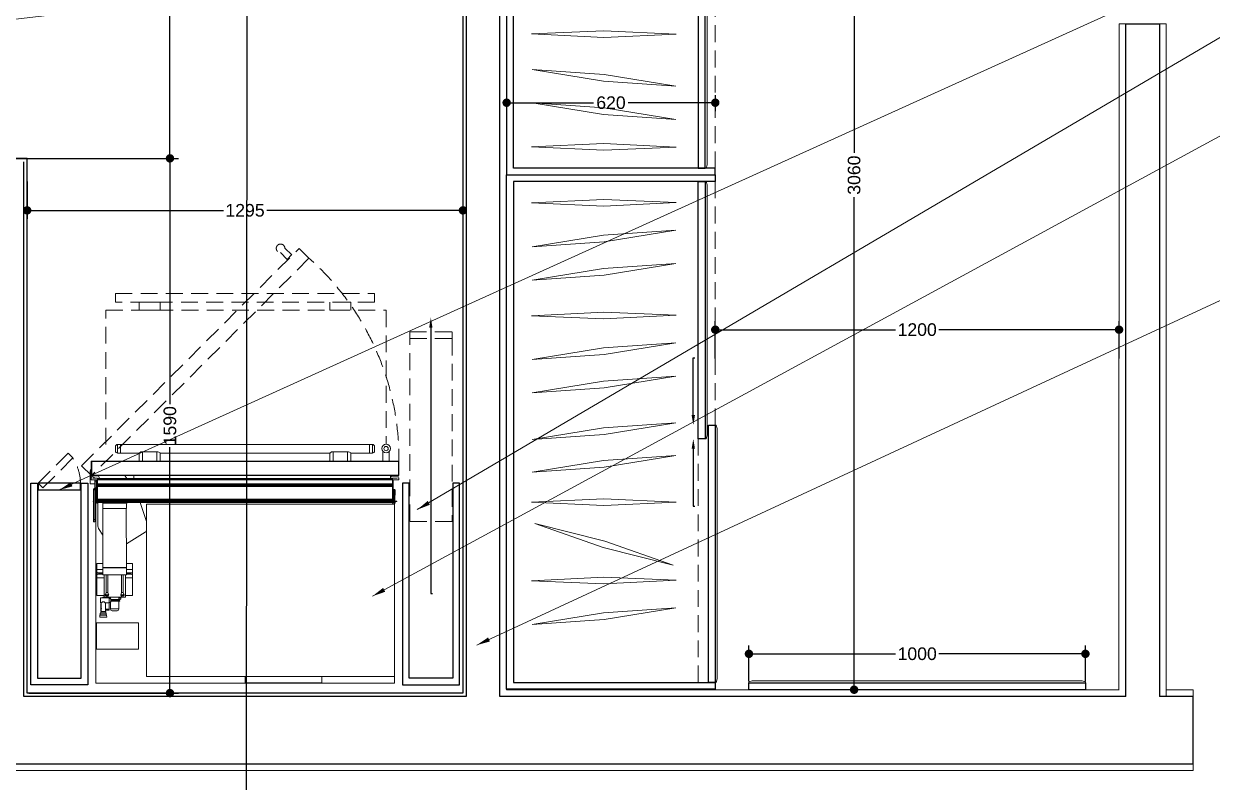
# Model space of a CAD drawing. Header units: inches. Extents: x -12478 to 399182, y -16583 to 525552.
# Drawn here: x 52217 to 55749, y -10120 to -7864 of the extents above; entities that cross this region are included whole.
import ezdxf
from ezdxf import colors
from ezdxf.entities.mleader import LeaderData, LeaderLine
from ezdxf.math import Vec2, Vec3

# ---------------------------------------------------------------- set-up
doc = ezdxf.new("R2010")
doc.units = ezdxf.units.IN
doc.header["$LTSCALE"] = 1000
doc.header["$MEASUREMENT"] = 0
for name, pattern in [('ACAD_ISO04W100', [30, 24, -3, 0, -3]), ('HIDDEN', [0.375, 0.25, -0.125]), ('HIDDEN2', [0.1875, 0.125, -0.0625])]:
    doc.linetypes.add(name, pattern=pattern)
for name, color, linetype in [('8', 8, 'Continuous'), ('A-WALL', 7, 'Continuous'), ('CQ Grg Gypsum', 41, 'Continuous'), ('Layer1', 1, 'Continuous'), ('WOOD 01', 34, 'Continuous')]:
    doc.layers.add(name, color=color, linetype=linetype)
for name, color, linetype, lineweight in [('A-WALL-TILE', 8, 'Continuous', 9), ('Built-in', 253, 'HIDDEN', 0), ('CQ Furniture', 190, 'Continuous', 0), ('Glass-Mirror', 4, 'Continuous', 0), ('ID-NOTES', 3, 'Continuous', 0), ('WOOD-HID', 8, 'HIDDEN', 18)]:
    doc.layers.add(name, color=color, linetype=linetype, lineweight=lineweight)
doc.styles.get("Standard").update_dxf_attribs({"font": 'arial.ttf'})
doc.styles.add('ZZ-Dim All', font='romans.shx', dxfattribs={"width": 0.8})
doc.dimstyles.new('chester 25', dxfattribs={"dimscale": 0.25, "dimtxt": 150, "dimasz": 100, "dimexe": 100, "dimexo": 20, "dimgap": 40, "dimtad": 0, "dimdec": 0, "dimzin": 0, "dimdsep": 46, "dimtxsty": 'Standard', "dimblk": 'DOT', "dimcen": 100, "dimclrd": 1, "dimclre": 1, "dimclrt": 3, "dimadec": 0, "dimazin": 0, "dimtfac": 1, "dimtdec": 0, "dimtofl": 0, "dimtmove": 0, "dimatfit": 3, "dimfxl": 1, "dimtolj": 1, "dimtzin": 0, "dimlwd": -1, "dimarcsym": 0})
doc.dimstyles.new('DIM 0200', dxfattribs={"dimscale": 200, "dimtxt": 1, "dimasz": 0.8, "dimexe": 0.5, "dimexo": 1, "dimgap": 0.4, "dimtad": 1, "dimdec": 0, "dimrnd": 10, "dimdsep": 46, "dimtxsty": 'ZZ-Dim All', "dimblk1": 'ARCHTICK', "dimblk2": 'ARCHTICK', "dimsah": 1, "dimcen": 1, "dimdle": 0.5, "dimclrd": 256, "dimclre": 256, "dimclrt": 256, "dimadec": 0, "dimazin": 2, "dimtfac": 1, "dimtdec": 0, "dimtix": 1, "dimtmove": 2, "dimatfit": 2, "dimfxl": 1, "dimfxlon": 1, "dimtolj": 1, "dimtzin": 0, "dimlwd": -1, "dimlwe": -1, "dimarcsym": 0})

# ---------------------------------------------------------------- blocks, each defined once
blk = doc.blocks.new('_Dot')
at = {"color": 0, "linetype": 'ByBlock', "lineweight": -2}
blk.add_line((-0.5, 0), (-1, 0), dxfattribs=at)
at = {"color": 0, "linetype": 'ByBlock', "const_width": 0.5}
blk.add_lwpolyline([(-0.25, 0, 1), (0.25, 0, 1)], format="xyb", close=True, dxfattribs=at)
blk = doc.blocks.new('*D580')
at = {"layer": '8', "color": 1, "lineweight": -2, "transparency": 16777216}
for p, q in [((52226.7, -8333.5), (52226.7, -8444)), ((53521.7, -8333.5), (53521.7, -8444))]:
    blk.add_line(p, q, dxfattribs=at)
at = {"layer": '8', "color": 1, "transparency": 16777216}
for p, q in [((52251.7, -8419), (52809.8, -8419)), ((53496.7, -8419), (52938.6, -8419))]:
    blk.add_line(p, q, dxfattribs=at)
at = {"layer": 'Defpoints', "color": 0, "transparency": 16777216}
for p in [(52226.7, -8328.5, 0), (53521.7, -8328.5, 0), (53521.7, -8419)]:
    blk.add_point(p, dxfattribs=at)
at = {"layer": '8', "color": 1, "transparency": 16777216, "xscale": 25, "yscale": 25, "zscale": 25, "rotation": 180}
blk.add_blockref('_Dot', (52226.7, -8419), dxfattribs=at)
at = {"layer": '8', "color": 1, "transparency": 16777216, "xscale": 25, "yscale": 25, "zscale": 25}
blk.add_blockref('_Dot', (53521.7, -8419), dxfattribs=at)
at = {"layer": '8', "color": 3, "transparency": 16777216, "insert": (52874.2, -8419), "char_height": 37.5, "attachment_point": 5}
blk.add_mtext('\\A1;1295', dxfattribs=at)
blk = doc.blocks.new('*D585')
at = {"layer": '8', "color": 1, "lineweight": -2, "transparency": 16777216}
for p, q in [((52084.6, -5374.5), (52676.1, -5374.5)), ((52069.6, -8264.4), (52676.1, -8264.4))]:
    blk.add_line(p, q, dxfattribs=at)
at = {"layer": '8', "color": 1, "transparency": 16777216}
for p, q in [((52651.1, -5399.5), (52651.1, -6753.2)), ((52651.1, -8239.4), (52651.1, -6885.7))]:
    blk.add_line(p, q, dxfattribs=at)
at = {"layer": 'Defpoints', "color": 0, "transparency": 16777216}
for p in [(52079.6, -5374.5, 0), (52651.1, -5374.5), (52064.6, -8264.4)]:
    blk.add_point(p, dxfattribs=at)
at = {"layer": '8', "color": 1, "transparency": 16777216, "xscale": 25, "yscale": 25, "zscale": 25}
for p, rotation in [((52651.1, -5374.5), 90), ((52651.1, -8264.4), 270)]:
    blk.add_blockref('_Dot', p, dxfattribs=dict(at, rotation=rotation))
at = {"layer": '8', "color": 3, "transparency": 16777216, "insert": (52651.1, -6819.4), "char_height": 37.5, "attachment_point": 5, "rotation": 90}
blk.add_mtext('\\A1;2890', dxfattribs=at)
blk = doc.blocks.new('subzero-BI-36UG-S - RH top')
at = {"color": 7, "linetype": 'Continuous', "lineweight": 0}
for p, q in [((32.37, 29.88), (-2.57, 29.88)), ((-2.57, 29.88), (-2.57, 29.12)), ((5.92, 29.84), (5.92, 29.12)), ((14.89, 29.84), (5.92, 29.84)), ((14.89, 29.84), (14.89, 29.12)), ((32.37, 29.88), (32.37, 8.84)), ((26.43, 29.12), (-2.57, 29.12)), ((-2.57, 29.12), (-2.57, 8.94)), ((26.43, 29.12), (26.43, 8.94)), ((27.35, 25.9), (27.35, 22.85)), ((27.35, 25.9), (32.27, 25.9)), ((32.27, 25.9), (32.27, 22.85)), ((27.35, 22.85), (32.27, 22.85)), ((29.65, 21.2), (29.65, 20.31)), ((30.65, 21.2), (29.65, 21.2)), ((29.86, 21.41), (30.44, 21.41)), ((30.65, 20.5), (30.65, 21.2)), ((31.22, 21.35), (30.78, 21.34)), ((30.78, 21.25), (30.78, 21.34)), ((30.78, 21.25), (30.78, 20.51)), ((31.07, 22.15), (31.09, 21.92)), ((31.9, 22.15), (31.07, 22.15)), ((31.87, 21.92), (31.09, 21.92)), ((31.09, 21.92), (31.13, 21.88)), ((31.13, 21.88), (31.13, 21.71)), ((31.84, 21.88), (31.13, 21.88)), ((31.84, 21.71), (31.13, 21.71)), ((31.15, 21.71), (31.15, 21.7)), ((31.2, 21.7), (31.15, 21.7)), ((31.2, 21.71), (31.2, 21.53)), ((31.2, 21.53), (31.77, 21.53)), ((31.75, 21.5), (31.22, 21.5)), ((31.22, 21.5), (31.22, 21.35)), ((31.22, 20.51), (31.22, 21.25)), ((31.69, 21.15), (31.7, 21.15)), ((31.7, 21.15), (31.74, 21.15)), ((31.73, 21.15), (31.73, 20.59)), ((31.74, 21.15), (31.74, 20.59)), ((31.75, 21.44), (31.75, 21.5)), ((31.75, 21.44), (31.76, 21.44)), ((31.75, 21.17), (31.75, 21.15)), ((31.75, 21.11), (31.75, 21.17)), ((31.75, 21.15), (31.75, 21.15)), ((31.75, 21.14), (31.75, 21.11)), ((31.75, 21.14), (31.75, 21.14)), ((31.75, 21.09), (31.75, 21.1)), ((31.75, 21.04), (31.76, 21.04)), ((31.75, 21.03), (31.75, 21.04)), ((31.75, 21.03), (31.75, 21.03)), ((31.75, 21), (31.76, 21)), ((31.75, 20.95), (31.75, 20.97)), ((31.75, 20.97), (31.75, 20.95)), ((31.75, 20.97), (31.75, 20.97)), ((31.75, 20.95), (31.75, 20.95)), ((31.75, 20.93), (31.75, 20.9)), ((31.75, 20.87), (31.75, 20.93)), ((31.75, 20.9), (31.75, 20.9)), ((31.75, 20.89), (31.75, 20.87)), ((31.75, 20.89), (31.75, 20.89)), ((31.76, 21.15), (31.76, 21.44)), ((31.76, 21.1), (31.76, 21.14)), ((31.76, 21.04), (31.76, 21.09)), ((31.76, 21), (31.76, 21.03)), ((31.76, 20.9), (31.76, 20.95)), ((31.76, 20.86), (31.76, 20.89)), ((31.77, 21.53), (31.77, 21.71)), ((31.82, 21.7), (31.77, 21.7)), ((31.82, 21.7), (31.82, 21.71)), ((31.84, 21.88), (31.87, 21.92)), ((31.84, 21.71), (31.84, 21.88)), ((31.87, 21.92), (31.9, 22.15)), ((28.06, 17.55), (28.06, 19.6)), ((28.9, 19.65), (28.11, 19.65)), ((28.9, 19.82), (28.9, 17.2)), ((29.14, 19.82), (28.9, 19.82)), ((29.03, 19.64), (29.03, 19.54)), ((29.45, 19.64), (29.03, 19.64)), ((29.03, 19.54), (29.45, 19.54)), ((29.14, 19.77), (29.14, 19.82)), ((29.32, 19.82), (29.14, 19.82)), ((29.14, 19.77), (29.14, 19.64)), ((29.36, 19.77), (29.14, 19.77)), ((29.14, 19.77), (29.14, 19.77)), ((29.32, 19.77), (29.32, 19.82)), ((29.32, 19.82), (29.42, 19.82)), ((29.36, 19.77), (29.36, 19.64)), ((29.36, 19.77), (29.43, 19.77)), ((29.42, 20.04), (29.42, 19.87)), ((29.65, 20.04), (29.42, 20.04)), ((29.42, 19.87), (29.65, 19.87)), ((29.42, 19.82), (29.42, 19.77)), ((29.43, 19.82), (29.42, 19.82)), ((29.43, 19.82), (29.43, 19.77)), ((30.88, 19.82), (29.43, 19.82)), ((29.45, 20.07), (29.65, 20.07)), ((29.45, 19.54), (29.45, 19.64)), ((29.55, 20.29), (29.55, 20.26)), ((30.56, 20.29), (29.55, 20.29)), ((29.55, 20.26), (30.56, 20.26)), ((29.55, 20.14), (29.55, 20.11)), ((30.56, 20.14), (29.55, 20.14)), ((29.55, 20.11), (30.56, 20.11)), ((29.56, 20.3), (30.55, 20.3)), ((29.56, 20.3), (29.84, 20.3)), ((30.55, 20.25), (29.56, 20.25)), ((29.84, 20.25), (29.56, 20.25)), ((29.56, 20.15), (30.55, 20.15)), ((30.55, 20.1), (29.56, 20.1)), ((29.65, 20.31), (30.5, 20.31)), ((29.65, 20.24), (29.65, 20.16)), ((30.5, 20.24), (29.65, 20.24)), ((29.65, 20.16), (30.5, 20.16)), ((29.65, 20.09), (29.65, 19.84)), ((30.5, 20.09), (29.65, 20.09)), ((29.65, 19.84), (30.65, 19.84)), ((30.55, 20.3), (30.56, 20.3)), ((30.56, 20.25), (30.55, 20.25)), ((30.55, 20.15), (30.56, 20.15)), ((30.56, 20.1), (30.55, 20.1)), ((30.56, 20.26), (30.56, 20.29)), ((30.57, 20.29), (30.56, 20.29)), ((30.56, 20.26), (30.57, 20.26)), ((30.56, 20.11), (30.56, 20.14)), ((30.57, 20.14), (30.56, 20.14)), ((30.56, 20.11), (30.57, 20.11)), ((30.57, 20.26), (30.57, 20.29)), ((30.57, 20.11), (30.57, 20.14)), ((30.65, 19.84), (30.65, 19.93)), ((30.78, 20.46), (30.69, 20.46)), ((30.69, 19.96), (30.78, 19.96)), ((30.78, 19.92), (30.78, 20.51)), ((30.78, 19.92), (30.78, 19.83)), ((31.53, 19.83), (30.78, 19.83)), ((30.86, 19.64), (30.86, 19.54)), ((31.27, 19.64), (30.86, 19.64)), ((30.86, 19.54), (31.27, 19.54)), ((30.88, 19.77), (30.88, 19.82)), ((30.89, 19.82), (30.88, 19.82)), ((30.88, 19.77), (30.94, 19.77)), ((30.89, 19.77), (30.89, 19.82)), ((30.89, 19.82), (30.98, 19.82)), ((30.94, 19.64), (30.94, 19.77)), ((31.16, 19.77), (30.94, 19.77)), ((30.98, 19.82), (30.98, 19.77)), ((31.17, 19.82), (30.98, 19.82)), ((31.16, 19.64), (31.16, 19.77)), ((31.16, 19.77), (31.17, 19.77)), ((31.17, 19.82), (31.17, 19.77)), ((31.4, 19.82), (31.17, 19.82)), ((31.27, 19.54), (31.27, 19.64)), ((31.4, 17.2), (31.4, 19.82)), ((32.19, 19.65), (31.4, 19.65)), ((31.53, 19.83), (31.53, 19.92)), ((31.53, 19.91), (31.83, 19.91)), ((31.73, 20.59), (31.74, 20.59)), ((31.74, 20.59), (31.76, 20.59)), ((31.83, 20.51), (31.74, 20.51)), ((31.75, 20.85), (31.75, 20.86)), ((31.75, 20.8), (31.76, 20.8)), ((31.75, 20.79), (31.75, 20.8)), ((31.75, 20.79), (31.75, 20.79)), ((31.75, 20.51), (31.75, 20.59)), ((31.76, 20.8), (31.76, 20.85)), ((31.76, 20.77), (31.76, 20.79)), ((31.76, 20.67), (31.76, 20.76)), ((31.76, 20.59), (31.76, 20.66)), ((31.83, 19.91), (31.83, 20.51)), ((32.24, 17.55), (32.24, 19.6)), ((29.14, 19.3), (29.14, 17.2)), ((29.36, 19.3), (29.14, 19.3)), ((29.36, 17.2), (29.36, 19.3)), ((30.94, 19.3), (30.94, 17.2)), ((31.16, 19.3), (30.94, 19.3)), ((31.16, 17.2), (31.16, 19.3)), ((28.06, 17.55), (28.06, 17.22)), ((28.06, 17.55), (28.9, 17.55)), ((28.06, 16.9), (28.06, 17.22)), ((28.06, 16.9), (28.06, 16.57)), ((28.15, 17.15), (28.76, 17.15)), ((28.76, 16.96), (28.15, 16.96)), ((28.29, 17.1), (28.29, 17.01)), ((28.76, 17.1), (28.29, 17.1)), ((28.29, 17.01), (28.76, 17.01)), ((28.76, 17.2), (28.76, 16.38)), ((31.55, 17.2), (28.76, 17.2)), ((31.4, 17.55), (32.24, 17.55)), ((31.55, 16.38), (31.55, 17.2)), ((31.55, 17.15), (32.15, 17.15)), ((32.02, 17.1), (31.55, 17.1)), ((31.55, 17.01), (32.02, 17.01)), ((32.15, 16.96), (31.55, 16.96)), ((32.02, 17.01), (32.02, 17.1)), ((32.24, 17.55), (32.24, 17.22)), ((32.24, 17.22), (32.24, 16.9)), ((32.24, 16.9), (32.24, 16.57)), ((28.06, 15.95), (28.06, 16.57)), ((28.76, 16.57), (28.06, 16.57)), ((28.76, 15.9), (28.11, 15.9)), ((31.55, 16.38), (28.76, 16.38)), ((28.76, 16.36), (28.79, 9.44)), ((28.76, 16.36), (30.15, 16.36)), ((28.83, 16.38), (28.83, 16.36)), ((30.15, 16.36), (31.55, 16.36)), ((31.48, 16.36), (31.48, 16.38)), ((31.52, 9.44), (31.55, 16.36)), ((32.24, 16.57), (31.55, 16.57)), ((31.55, 15.9), (32.19, 15.9)), ((32.24, 15.95), (32.24, 16.57)), ((28.77, 13.59), (26.58, 12.22)), ((32.04, 11.78), (31.54, 12.58)), ((32.11, 8.74), (32.11, 11.51)), ((26.43, 10.97), (27.13, 8.88)), ((32.47, 10.99), (32.63, 10.99)), ((32.47, 10.74), (32.47, 10.99)), ((32.63, 10.74), (32.47, 10.74)), ((32.47, 10.74), (32.47, 8.84)), ((32.63, 10.99), (32.63, 10.74)), ((32.63, 10.74), (32.63, 7.27)), ((-2.85, 8.63), (-2.85, 8.6)), ((-2.85, 8.63), (-2.66, 8.63)), ((-2.66, 8.6), (-2.85, 8.6)), ((-2.57, 8.84), (-2.66, 8.84)), ((-2.66, 8.84), (-2.66, 8.78)), ((-2.66, 8.56), (-2.66, 8.78)), ((-2.56, 8.78), (-2.66, 8.78)), ((-2.64, 8.55), (-2.65, 8.55)), ((-2.63, 7.88), (-2.63, 8.54)), ((26.43, 8.94), (-2.57, 8.94)), ((-2.57, 8.94), (-2.57, 8.84)), ((-2.56, 8.83), (-2.56, 8.78)), ((-2.56, 8.78), (-2.56, 7.34)), ((-2.45, 8.82), (-2.45, 6.09)), ((-2.35, 8.82), (-2.45, 8.82)), ((-2.35, 6.09), (-2.35, 8.82)), ((32.15, 8.74), (-2.35, 8.74)), ((32.15, 8.67), (-2.35, 8.67)), ((32.15, 8.65), (-2.35, 8.65)), ((-2.35, 8.62), (32.15, 8.62)), ((32.15, 8.62), (-2.35, 8.62)), ((32.15, 8.52), (-2.35, 8.52)), ((32.15, 8.52), (-2.35, 8.52)), ((32.15, 8.5), (-2.35, 8.5)), ((32.15, 8.47), (-2.35, 8.47)), ((-2.35, 8.4), (32.15, 8.4)), ((32.15, 8.34), (-2.35, 8.34)), ((28.75, 8.82), (29, 8.74)), ((28.75, 8.82), (30.15, 8.82)), ((31.52, 9.44), (28.79, 9.44)), ((30.15, 8.82), (31.55, 8.82)), ((31.31, 8.74), (31.55, 8.82)), ((32.15, 8.82), (32.25, 8.82)), ((32.15, 8.69), (32.15, 8.82)), ((32.15, 8.69), (32.25, 8.69)), ((32.15, 8.69), (32.15, 6.09)), ((32.25, 8.69), (32.25, 8.82)), ((32.25, 6.09), (32.25, 8.69)), ((32.37, 8.83), (32.37, 8.78)), ((32.47, 8.78), (32.37, 8.78)), ((32.37, 8.78), (32.37, 8.06)), ((32.47, 8.84), (32.38, 8.84)), ((32.44, 8.54), (32.44, 8.06)), ((32.46, 8.55), (32.45, 8.55)), ((32.47, 8.84), (32.47, 8.78)), ((32.47, 8.78), (32.47, 8.56)), ((32.47, 8.56), (32.47, 7.86)), ((32.63, 8.63), (32.65, 8.63)), ((32.65, 8.6), (32.63, 8.6)), ((32.65, 8.63), (32.65, 8.6)), ((-2.66, 7.3), (-2.66, 7.86)), ((-2.65, 7.87), (-2.64, 7.87)), ((-2.45, 7.24), (-2.6, 7.24)), ((-2.56, 7.34), (-2.45, 7.34)), ((32.25, 7.34), (32.37, 7.34)), ((32.41, 7.24), (32.25, 7.24)), ((32.32, 7.03), (32.48, 7.03)), ((32.32, 7.03), (32.32, 6.24)), ((32.44, 8.06), (32.37, 8.06)), ((32.37, 8.06), (32.37, 7.98)), ((32.44, 7.98), (32.37, 7.98)), ((32.37, 7.34), (32.37, 7.98)), ((32.46, 7.25), (32.37, 7.17)), ((32.37, 7.16), (32.37, 7.24)), ((32.37, 7.17), (32.49, 7.05)), ((32.44, 8.06), (32.44, 7.98)), ((32.44, 7.98), (32.44, 7.88)), ((32.45, 7.87), (32.46, 7.87)), ((32.46, 7.25), (32.57, 7.14)), ((32.47, 7.86), (32.47, 7.3)), ((32.47, 7.3), (32.47, 7.27)), ((32.47, 7.27), (32.63, 7.27)), ((32.48, 7.03), (32.48, 6.24)), ((32.57, 7.14), (32.49, 7.05)), ((-3.1, 5.92), (-3.1, 6.09)), ((-3.1, 6.09), (-2.35, 6.09)), ((-3.1, 5.58), (-3.1, 5.54)), ((-3.09, 5.58), (-3.1, 5.58)), ((-3.07, 5.59), (-3.07, 3.9)), ((-3.07, 3.9), (-3.07, 5.59)), ((32.84, 5.6), (-3.03, 5.6)), ((-3.01, 5.67), (-2.31, 5.67)), ((-3.01, 5.64), (-3.01, 5.67)), ((-3.01, 5.6), (-3.01, 5.64)), ((-3.01, 5.64), (-2.31, 5.64)), ((-3.01, 5.6), (-2.31, 5.6)), ((-2.38, 5.91), (-2.66, 5.91)), ((32.15, 6.87), (-2.35, 6.87)), ((32.15, 6.81), (-2.35, 6.81)), ((32.15, 6.74), (-2.35, 6.74)), ((32.15, 6.71), (-2.35, 6.71)), ((-2.35, 6.69), (32.15, 6.69)), ((32.15, 6.69), (-2.35, 6.69)), ((32.15, 6.57), (-2.35, 6.57)), ((32.15, 6.55), (-2.35, 6.55)), ((-2.35, 6.55), (-2.35, 6.09)), ((-2.35, 5.94), (-2.35, 6.09)), ((-2.35, 6.09), (-2.35, 5.96)), ((32.15, 6.09), (-2.35, 6.09)), ((32.15, 5.96), (-2.35, 5.96)), ((32.15, 5.94), (-2.35, 5.94)), ((-2.31, 5.67), (-2.31, 5.64)), ((-2.31, 5.64), (-2.31, 5.6)), ((-2.16, 5.94), (-2.16, 5.82)), ((-2.16, 5.94), (-2.16, 5.79)), ((-2.16, 5.79), (-2.12, 5.79)), ((-2.12, 5.94), (-2.12, 5.82)), ((-2.12, 5.94), (-2.12, 5.79)), ((-2.12, 5.94), (-2.12, 5.79)), ((27.9, 5.94), (27.9, 5.6)), ((31.95, 5.88), (31.95, 5.94)), ((31.97, 5.8), (31.97, 5.94)), ((32.15, 6.09), (32.15, 6.55)), ((32.15, 6.09), (32.15, 5.94)), ((32.15, 6.09), (32.9, 6.09)), ((32.15, 6.09), (32.15, 5.96)), ((32.15, 5.64), (32.81, 5.64)), ((32.47, 5.91), (32.18, 5.91)), ((32.6, 5.63), (32.2, 5.63)), ((32.32, 6.11), (32.25, 6.14)), ((32.27, 6.09), (32.25, 6.1)), ((32.32, 6.24), (32.48, 6.24)), ((32.32, 6.09), (32.32, 6.24)), ((32.4, 5.91), (32.97, 5.58)), ((33, 6.56), (32.48, 6.56)), ((32.48, 6.24), (32.48, 6.09)), ((32.73, 5.6), (32.81, 5.6)), ((32.81, 5.6), (32.81, 5.64)), ((32.87, 5.59), (32.87, 3.9)), ((32.87, 3.9), (32.87, 5.59)), ((32.9, 6.09), (32.9, 5.92)), ((32.9, 5.62), (32.9, 5.92)), ((32.97, 5.73), (32.9, 5.77)), ((32.96, 5.69), (32.9, 5.72)), ((33.02, 5.69), (32.96, 5.69)), ((33.02, 5.73), (32.97, 5.73)), ((33.02, 5.73), (33.02, 6.54)), ((33.02, 5.73), (33.02, 5.69)), ((33.02, 5.51), (33.02, 5.69)), ((-3.1, 5.55), (-3.1, 5.55)), ((-3.1, 3.95), (-3.1, 5.54)), ((-3.04, 5.54), (-3.04, 3.95)), ((32.84, 5.54), (-3.04, 5.54)), ((32.84, 3.95), (32.84, 5.54)), ((32.9, 5.33), (32.9, 5.55)), ((32.9, 5.55), (32.9, 5.55)), ((32.9, 5.54), (32.9, 3.95)), ((32.9, 4.59), (32.9, 5.33)), ((32.9, 4.05), (32.9, 4.59)), ((33.02, 5.07), (33.02, 5.5)), ((32.84, 3.95), (-3.04, 3.95)), ((32.84, 3.89), (-3.03, 3.89)), ((-1.97, 2.77), (-1.97, 3.89)), ((-1.22, 2.77), (-1.22, 3.89)), ((0, 2.45), (0, 2.95)), ((0.32, 2.95), (0, 2.95)), ((0.32, 1.95), (0.32, 2.95)), ((0.32, 2.45), (0.32, 2.95)), ((2.53, 2.95), (0.32, 2.95)), ((0.32, 2.89), (0.32, 2.89)), ((2.53, 3.89), (2.53, 2.95)), ((2.9, 2.8), (2.8, 2.8)), ((2.9, 2.8), (2.9, 3.89)), ((2.9, 2.8), (4.59, 2.8)), ((4.59, 2.8), (4.59, 3.89)), ((4.7, 2.8), (4.59, 2.8)), ((24.84, 2.95), (4.96, 2.95)), ((4.97, 2.95), (4.97, 3.89)), ((24.84, 3.89), (24.84, 2.95)), ((25.21, 2.8), (25.11, 2.8)), ((25.21, 2.8), (25.21, 3.89)), ((25.21, 2.8), (26.9, 2.8)), ((26.9, 2.8), (26.9, 3.89)), ((27.01, 2.8), (26.9, 2.8)), ((27.28, 2.95), (27.28, 3.89)), ((29.48, 2.95), (27.28, 2.95)), ((29.48, 1.95), (29.48, 2.95)), ((29.49, 2.89), (29.48, 2.89)), ((29.81, 2.95), (29.49, 2.95)), ((29.49, 2.95), (29.49, 2.45)), ((29.81, 2.95), (29.81, 2.45)), ((32.9, 4.05), (32.9, 4.05)), ((32.9, 4.05), (32.9, 4.02)), ((32.9, 4.02), (32.9, 4.02)), ((-1.96, 2.77), (-1.97, 2.77)), ((-1.22, 2.77), (-1.24, 2.77)), ((-0.25, 2.45), (-0.25, 2.7)), ((-0.25, 2.2), (-0.25, 2.45)), ((0, 1.95), (0, 2.45)), ((0, 1.95), (0.32, 1.95)), ((0.32, 1.95), (0.32, 2.45)), ((0.32, 2.02), (0.32, 2.02)), ((0.32, 1.95), (29.48, 1.95)), ((29.48, 2.02), (29.49, 2.02)), ((29.49, 2.45), (29.49, 1.95)), ((29.49, 1.95), (29.81, 1.95)), ((29.81, 2.45), (29.81, 1.95)), ((30.06, 2.7), (30.06, 2.45)), ((30.06, 2.45), (30.06, 2.2))]:
    blk.add_line(p, q, dxfattribs=at)
for points in [[(30.78, 21.25), (30.88, 21.25), (31.22, 21.25)], [(31.22, 21.25), (31.23, 21.26), (31.23, 21.28), (31.23, 21.3), (31.23, 21.32), (31.22, 21.33), (31.22, 21.34), (31.22, 21.35), (31.22, 21.35)], [(31.75, 21.17), (31.75, 21.17), (31.75, 21.17)], [(31.75, 21.15), (31.76, 21.15), (31.76, 21.15)], [(31.76, 21.14), (31.76, 21.14), (31.75, 21.14)], [(31.75, 21.11), (31.75, 21.11), (31.75, 21.11)], [(31.75, 21.04), (31.75, 21.03), (31.75, 21.03)], [(31.75, 21.04), (31.75, 21.04), (31.76, 21.04), (31.76, 21.04)], [(31.76, 20.95), (31.76, 20.95), (31.75, 20.95)], [(31.75, 20.93), (31.75, 20.93), (31.75, 20.93)], [(31.75, 20.9), (31.76, 20.9), (31.76, 20.9)], [(31.76, 20.89), (31.76, 20.89), (31.75, 20.89)], [(31.75, 20.87), (31.75, 20.87), (31.75, 20.87)], [(30.65, 19.93), (30.65, 19.93), (30.64, 19.96), (30.62, 20.02), (30.59, 20.1), (30.58, 20.2), (30.58, 20.28), (30.6, 20.36), (30.62, 20.43), (30.64, 20.48), (30.65, 20.5), (30.65, 20.5), (30.65, 20.5), (30.65, 20.5)], [(30.69, 20.46), (30.69, 20.46), (30.68, 20.45), (30.65, 20.4), (30.65, 20.4), (30.63, 20.34), (30.61, 20.27), (30.61, 20.2), (30.62, 20.12), (30.62, 20.11), (30.65, 20.04), (30.67, 19.99), (30.69, 19.97), (30.69, 19.97)], [(30.69, 20.46), (30.69, 20.46), (30.68, 20.47), (30.68, 20.47)], [(31.22, 20.51), (31.23, 20.51), (31.26, 20.48), (31.31, 20.44), (31.38, 20.39), (31.43, 20.37), (31.48, 20.36), (31.52, 20.37), (31.58, 20.39), (31.66, 20.45), (31.72, 20.49), (31.74, 20.51), (31.74, 20.51)], [(31.75, 20.8), (31.75, 20.79), (31.75, 20.79)], [(31.75, 20.8), (31.75, 20.8), (31.76, 20.8), (31.76, 20.8)], [(31.75, 20.71), (31.75, 20.7), (31.75, 20.68), (31.76, 20.67), (31.76, 20.67), (31.76, 20.67)], [(28.06, 17.22), (28.07, 17.18), (28.1, 17.16), (28.11, 17.16), (28.15, 17.15)], [(28.15, 16.96), (28.11, 16.96), (28.08, 16.94), (28.06, 16.91), (28.06, 16.9)], [(32.15, 17.15), (32.19, 17.16), (32.23, 17.18), (32.24, 17.21), (32.24, 17.22)], [(32.24, 16.9), (32.24, 16.91), (32.22, 16.94), (32.19, 16.96), (32.15, 16.96)], [(32.97, 5.73), (32.97, 5.73), (32.97, 5.73), (32.97, 5.72), (32.97, 5.72), (32.97, 5.71), (32.96, 5.7), (32.96, 5.7), (32.96, 5.69)], [(4.7, 2.8), (4.78, 2.83), (4.87, 2.88), (4.91, 2.91), (4.95, 2.93), (4.97, 2.95), (4.96, 2.95)], [(27.01, 2.8), (27.1, 2.83), (27.18, 2.88), (27.23, 2.91), (27.26, 2.93), (27.28, 2.95), (27.28, 2.95)]]:
    blk.add_lwpolyline(points, dxfattribs=at)
for radius in [0.5, 0.25]:
    blk.add_circle((-1.6, 2.43), radius, dxfattribs=at)
for centre, radius, start, end in [((29.86, 21.2), 0.21, 90, 180), ((30.44, 21.2), 0.21, 0, 90), ((31.2, 21.5), 0.025, 0, 87.7076), ((31.77, 21.5), 0.025, 92.2924, 180), ((31.77, 21.09), 0.0133, 136.5566, 178.0041), ((31.74, 23.48), 2.39, 270.2064, 270.3122), ((31.77, 24.17), 3.08, 269.715, 269.7969), ((31.77, 24.73), 3.7, 269.7218, 269.7901), ((31.76, 21.03), 0.00279, 197.8641, 256.1967), ((31.79, 20.99), 0.0416, 156.6111, 184.368), ((31.84, 20.98), 0.0874, 166.9946, 184.6198), ((32.55, 20.97), 0.801, 178.4772, 180.1691), ((31.75, 22.59), 1.64, 270.1954, 270.2918), ((31.64, 20.99), 0.119, 357.2365, 7.1513), ((31.62, 20.98), 0.139, 355.974, 7.3774), ((28.11, 19.6), 0.05, 90, 180), ((28.84, 19.3), 0.3, 0, 50.7882), ((29.69, 19.31), 0.329, 136.9139, 181.3376), ((29.37, 19.87), 0.05, 270, 0), ((29.45, 20.04), 0.03, 90, 180), ((29.56, 20.29), 0.01, 90, 180), ((29.56, 20.26), 0.01, 180, 270), ((29.56, 20.14), 0.01, 90, 180), ((29.56, 20.11), 0.01, 180, 270), ((29.64, 20.31), 0.01, 270, 0), ((29.64, 20.24), 0.01, 0, 90), ((29.64, 20.16), 0.01, 270, 0), ((29.64, 20.09), 0.01, 0, 90), ((29.64, 19.84), 0.015, 270, 0), ((30.51, 20.3), 0.00891, 171.7146, 258.0697), ((30.5, 20.29), 0.0194, 28.5066, 83.5948), ((30.51, 20.24), 0.00891, 101.9226, 188.2868), ((30.5, 20.26), 0.0194, 276.4101, 331.4824), ((30.51, 20.15), 0.00891, 171.7146, 258.0697), ((30.5, 20.14), 0.0194, 28.5213, 83.58), ((30.51, 20.09), 0.00891, 101.9303, 188.2854), ((30.5, 20.11), 0.0194, 276.4115, 331.4871), ((30.55, 20.29), 0.00888, 351.2137, 76.8894), ((30.55, 20.26), 0.00888, 283.118, 8.7789), ((30.55, 20.14), 0.00888, 351.2211, 76.882), ((30.55, 20.11), 0.00888, 283.1106, 8.7863), ((30.56, 20.29), 0.01, 0, 90), ((30.56, 20.26), 0.01, 270, 0), ((30.56, 20.14), 0.01, 0, 90), ((30.56, 20.11), 0.01, 270, 0), ((30.68, 20.5), 0.0265, 170.0223, 203.0386), ((30.69, 19.93), 0.0331, 89.3989, 177.8109), ((30.67, 19.84), 0.015, 180, 270), ((30.69, 20.5), 0.0328, 196.5231, 249.003), ((30.62, 19.31), 0.322, 358.1397, 43.6088), ((31.46, 19.3), 0.3, 129.2118, 180), ((31.77, 20.85), 0.0133, 136.5512, 178.004), ((31.74, 23.24), 2.39, 270.2064, 270.3122), ((31.77, 23.93), 3.08, 269.715, 269.7969), ((31.74, 18.4), 2.39, 89.6878, 89.7936), ((31.76, 20.79), 0.00278, 197.8612, 256.2358), ((31.87, 20.73), 0.123, 161.9453, 187.9033), ((32.22, 20.7), 0.464, 173.2115, 178.907), ((32.17, 20.72), 0.415, 181.4685, 188.9197), ((32.19, 19.6), 0.05, 0, 90), ((28, 16.53), 0.637, 63.2361, 76.1429), ((28, 17.58), 0.637, 283.8571, 296.7639), ((32.3, 16.54), 0.631, 103.802, 116.8189), ((32.3, 17.58), 0.631, 243.1811, 256.198), ((28.11, 15.95), 0.05, 180, 270), ((32.19, 15.95), 0.05, 270, 0), ((26.84, 11.8), 0.5, 122.0184, 145.8938), ((31.61, 11.51), 0.5, 0, 32.1309), ((-2.65, 8.56), 0.01, 180, 270), ((-2.64, 8.54), 0.01, 0, 90), ((-2.57, 8.83), 0.005, 0, 89.9973), ((26.65, 8.72), 0.5, 2.5388, 18.452), ((23.17, 9.42), 5.61, 353.8581, 0.25), ((37.13, 9.42), 5.61, 179.75, 186.1419), ((32.38, 8.83), 0.005, 89.9922, 180), ((32.45, 8.54), 0.01, 90, 180), ((32.46, 8.56), 0.01, 270, 0), ((-2.65, 7.86), 0.01, 90, 180), ((-2.6, 7.3), 0.06, 180, 270), ((-2.64, 7.88), 0.01, 270, 0), ((32.51, 7.03), 0.192, 135, 180), ((32.41, 7.3), 0.06, 270, 0), ((32.45, 7.88), 0.01, 180, 270), ((32.46, 7.86), 0.01, 0, 90), ((32.44, 7.27), 0.028, 315, 0), ((32.51, 7.03), 0.028, 135, 179.9854), ((32.44, 7.27), 0.192, 315, 0), ((-3.04, 5.92), 0.06, 180, 285.8639), ((-3.01, 5.58), 0.09, 90, 180), ((-3.01, 5.55), 0.09, 90, 180), ((-3.03, 5.54), 0.062, 121.073, 180), ((-3.03, 5.54), 0.062, 90, 121.073), ((-3.03, 5.54), 0.062, 90, 121.073), ((-3.1, 5.54), 0.062, 0, 58.927), ((-2.66, 4.59), 1.32, 90, 105.8639), ((-3.01, 5.55), 0.054, 90, 101.6941), ((-2.38, 5.94), 0.03, 270, 0), ((-2.31, 5.82), 0.152, 270, 0), ((-2.31, 5.79), 0.188, 270, 0), ((-2.31, 5.79), 0.152, 270, 0), ((-2.31, 5.79), 0.19, 275.5139, 0), ((-2.31, 5.82), 0.19, 352.7957, 0), ((32.2, 7.93), 4, 209.8973, 215.6512), ((32.2, 5.88), 0.25, 180, 270), ((32.18, 5.94), 0.03, 180, 270), ((32.47, 4.59), 1.32, 74.1361, 90), ((32.6, 5.33), 0.3, 63.6712, 90), ((32.81, 5.55), 0.09, 0, 90), ((32.81, 5.55), 0.054, 78.3059, 90), ((32.84, 5.92), 0.06, 254.1361, 0), ((32.84, 5.54), 0.062, 58.927, 90), ((32.84, 5.54), 0.062, 58.927, 90), ((32.91, 5.54), 0.062, 121.073, 180), ((32.84, 5.54), 0.062, 0, 58.927), ((32.92, 5.5), 0.1, 0, 60), ((33, 6.54), 0.02, 0, 90), ((32.6, 5.33), 0.3, 0, 3.3084), ((32.58, 5.07), 0.438, 317.0763, 0), ((32.47, 4.59), 0.438, 357.262, 0), ((-3.03, 3.95), 0.062, 180, 238.927), ((-3.1, 3.95), 0.062, 301.073, 0), ((-3.03, 3.95), 0.062, 238.927, 270), ((-3.03, 3.95), 0.062, 238.927, 270), ((0, 2.7), 0.25, 90, 180), ((3.15, 3.73), 0.996, 231.6864, 249.471), ((25.46, 3.73), 0.996, 231.6865, 249.4709), ((29.81, 2.7), 0.25, 0, 90), ((32.91, 3.95), 0.062, 180, 238.927), ((32.84, 3.95), 0.062, 270, 301.073), ((32.84, 3.95), 0.062, 270, 301.073), ((32.84, 3.95), 0.062, 301.073, 0), ((0, 2.2), 0.25, 180, 270), ((29.81, 2.2), 0.25, 270, 0)]:
    blk.add_arc(centre, radius, start, end, dxfattribs=at)
for centre, major_axis, ratio, start_param, end_param in [((31.48, 21.44), (0, 0.455), 0.57735, 4.032674, 4.712389), ((31.48, 21.44), (0, 0.472), 0.57735, 4.061989, 4.712389), ((31.48, 21.13), (0, 21.65), 0.012586, 4.704178, 4.705036), ((28.92, 20.21), (17.19, 0), 0.017455, 1.436424, 1.46225), ((23.34, 20.21), (68.75, 0), 0.004363, 4.820935, 4.831805)]:
    blk.add_ellipse(centre, major_axis=major_axis, ratio=ratio, start_param=start_param, end_param=end_param, dxfattribs=at)
blk = doc.blocks.new('fridge+freezer drawer')
at = {"layer": 'Built-in', "linetype": 'HIDDEN2', "lineweight": 0, "ltscale": 0.4}
blk.add_lwpolyline([(5043.7, 2972.4), (5030.5, 2959.2), (5010.4, 2979.3, -2.303389), (5023.6, 2992.5, -0.661259), (5023.9, 2992.8), (5043.9, 2972.7)], format="xyb", dxfattribs=at)
for points in [[(4419.6, 2345.4), (5066.2, 2992), (5095.3, 2962.8), (4448.7, 2316.3)], [(4520.2, 2857.4), (5290.1, 2857.4), (5290.1, 2832), (4520.2, 2832)], [(4652.8, 2832), (4590.8, 2832), (4590.8, 2808.1), (4652.8, 2808.1)], [(5219.5, 2832), (5157.6, 2832), (5157.6, 2808.1), (5219.5, 2808.1)]]:
    blk.add_lwpolyline(points, close=True, dxfattribs=at)
blk.add_lwpolyline([(4491.6, 2408.8), (4491.6, 2808.1), (5324.3, 2808.1), (5324.3, 2408.8)], dxfattribs=at)
blk.add_arc((4565.7, 2367.3), 796.9, 358.4269, 48.3546, dxfattribs=at)
at = {"lineweight": 0, "xscale": 25.4, "yscale": 25.4, "zscale": 25.4, "rotation": 180}
blk.add_blockref('subzero-BI-36UG-S - RH top', (5283.7, 2458.4), dxfattribs=at)
blk = doc.blocks.new('*D659')
at = {"layer": '8', "color": 1, "lineweight": -2, "transparency": 16777216}
for p, q in [((52231.7, -8264.4), (52676.1, -8264.4)), ((52231.7, -9854.5), (52676.1, -9854.5))]:
    blk.add_line(p, q, dxfattribs=at)
at = {"layer": '8', "color": 1, "transparency": 16777216}
for p, q in [((52651.1, -8289.4), (52651.1, -8995.3)), ((52651.1, -9829.5), (52651.1, -9123.6))]:
    blk.add_line(p, q, dxfattribs=at)
at = {"layer": 'Defpoints', "color": 0, "transparency": 16777216}
for p in [(52226.7, -8264.4, 0), (52226.7, -9854.5, 0), (52651.1, -9854.5)]:
    blk.add_point(p, dxfattribs=at)
at = {"layer": '8', "color": 1, "transparency": 16777216, "xscale": 25, "yscale": 25, "zscale": 25}
for p, rotation in [((52651.1, -8264.4), 90), ((52651.1, -9854.5), 270)]:
    blk.add_blockref('_Dot', p, dxfattribs=dict(at, rotation=rotation))
at = {"layer": '8', "color": 3, "transparency": 16777216, "insert": (52651.1, -9059.4), "char_height": 37.5, "attachment_point": 5, "rotation": 90}
blk.add_mtext('\\A1;1590', dxfattribs=at)
blk = doc.blocks.new('_ARCHTICK')
at = {"color": 0, "linetype": 'ByBlock', "const_width": 0.15}
blk.add_lwpolyline([(-0.5, -0.5), (0.5, 0.5)], dxfattribs=at)
blk = doc.blocks.new('*D709')
at = {"layer": '8', "color": 1, "lineweight": -2, "transparency": 16777216}
for p, q in [((54271.7, -8859.2), (54271.7, -8748.8)), ((55471.7, -8859.2), (55471.7, -8748.8))]:
    blk.add_line(p, q, dxfattribs=at)
at = {"layer": '8', "color": 1, "transparency": 16777216}
for p, q in [((54296.7, -8773.8), (54807.5, -8773.8)), ((55446.7, -8773.8), (54935.8, -8773.8))]:
    blk.add_line(p, q, dxfattribs=at)
at = {"layer": 'Defpoints', "color": 0, "transparency": 16777216}
for p in [(54271.7, -8773.8), (54271.7, -8864.2, 0), (55471.7, -8864.2, 0)]:
    blk.add_point(p, dxfattribs=at)
at = {"layer": '8', "color": 1, "transparency": 16777216, "xscale": 25, "yscale": 25, "zscale": 25, "rotation": 180}
blk.add_blockref('_Dot', (54271.7, -8773.8), dxfattribs=at)
at = {"layer": '8', "color": 1, "transparency": 16777216, "xscale": 25, "yscale": 25, "zscale": 25}
blk.add_blockref('_Dot', (55471.7, -8773.8), dxfattribs=at)
at = {"layer": '8', "color": 3, "transparency": 16777216, "insert": (54871.7, -8773.8), "char_height": 37.5, "attachment_point": 5}
blk.add_mtext('\\A1;1200', dxfattribs=at)
blk = doc.blocks.new('*D710')
at = {"layer": '8', "color": 1, "lineweight": -2, "transparency": 16777216}
for p, q in [((54849.8, -6784), (54659.3, -6784)), ((54849.8, -9844.4), (54659.3, -9844.4))]:
    blk.add_line(p, q, dxfattribs=at)
at = {"layer": '8', "color": 1, "transparency": 16777216}
for p, q in [((54684.3, -6809), (54684.3, -8248.3)), ((54684.3, -9819.4), (54684.3, -8380.2))]:
    blk.add_line(p, q, dxfattribs=at)
at = {"layer": 'Defpoints', "color": 0, "transparency": 16777216}
for p in [(54684.3, -6784), (54854.8, -6784, 0), (54854.8, -9844.4, 0)]:
    blk.add_point(p, dxfattribs=at)
at = {"layer": '8', "color": 1, "transparency": 16777216, "xscale": 25, "yscale": 25, "zscale": 25}
for p, rotation in [((54684.3, -6784), 90), ((54684.3, -9844.4), 270)]:
    blk.add_blockref('_Dot', p, dxfattribs=dict(at, rotation=rotation))
at = {"layer": '8', "color": 3, "transparency": 16777216, "insert": (54684.3, -8314.2), "char_height": 37.5, "attachment_point": 5, "rotation": 90}
blk.add_mtext('\\A1;3060', dxfattribs=at)
blk = doc.blocks.new('*D711')
at = {"layer": '8', "color": 1, "lineweight": -2, "transparency": 16777216}
for p, q in [((54371.7, -9819.4), (54371.7, -9712.7)), ((55371.7, -9819.4), (55371.7, -9712.7))]:
    blk.add_line(p, q, dxfattribs=at)
at = {"layer": '8', "color": 1, "transparency": 16777216}
for p, q in [((54396.7, -9737.7), (54807.5, -9737.7)), ((55346.7, -9737.7), (54935.9, -9737.7))]:
    blk.add_line(p, q, dxfattribs=at)
at = {"layer": 'Defpoints', "color": 0, "transparency": 16777216}
for p in [(54371.7, -9737.7), (54371.7, -9824.4, 0), (55371.7, -9824.4, 0)]:
    blk.add_point(p, dxfattribs=at)
at = {"layer": '8', "color": 1, "transparency": 16777216, "xscale": 25, "yscale": 25, "zscale": 25, "rotation": 180}
blk.add_blockref('_Dot', (54371.7, -9737.7), dxfattribs=at)
at = {"layer": '8', "color": 1, "transparency": 16777216, "xscale": 25, "yscale": 25, "zscale": 25}
blk.add_blockref('_Dot', (55371.7, -9737.7), dxfattribs=at)
at = {"layer": '8', "color": 3, "transparency": 16777216, "insert": (54871.7, -9737.7), "char_height": 37.5, "attachment_point": 5}
blk.add_mtext('\\A1;1000', dxfattribs=at)
blk = doc.blocks.new('*D712')
at = {"layer": '8', "color": 1, "lineweight": -2, "transparency": 16777216}
for p, q in [((53651.7, -8076.6), (53651.7, -8123.9)), ((54271.7, -8076.6), (54271.7, -8123.9))]:
    blk.add_line(p, q, dxfattribs=at)
at = {"layer": '8', "color": 1, "transparency": 16777216}
for p, q in [((53676.7, -8098.9), (53910.2, -8098.9)), ((54246.7, -8098.9), (54013.2, -8098.9))]:
    blk.add_line(p, q, dxfattribs=at)
at = {"layer": 'Defpoints', "color": 0, "transparency": 16777216}
for p in [(53651.7, -8071.6, 0), (54271.7, -8071.6, 0), (54271.7, -8098.9)]:
    blk.add_point(p, dxfattribs=at)
at = {"layer": '8', "color": 1, "transparency": 16777216, "xscale": 25, "yscale": 25, "zscale": 25, "rotation": 180}
blk.add_blockref('_Dot', (53651.7, -8098.9), dxfattribs=at)
at = {"layer": '8', "color": 1, "transparency": 16777216, "xscale": 25, "yscale": 25, "zscale": 25}
blk.add_blockref('_Dot', (54271.7, -8098.9), dxfattribs=at)
at = {"layer": '8', "color": 3, "transparency": 16777216, "insert": (53961.7, -8098.9), "char_height": 37.5, "attachment_point": 5}
blk.add_mtext('\\A1;620', dxfattribs=at)

msp = doc.modelspace()

# ---------------------------------------------------------------- linework, layer by layer
at = {"layer": '8', "color": 1}
msp.add_line((54849.8, -9844.4), (54659.3, -9844.4), dxfattribs=at)
at = {"layer": 'A-WALL'}
for p, q in [((53631.7, -9864.5, 0), (53631.7, -6764, 0)), ((55491.6, -9864.4, 0), (55491.6, -7864, 0)), ((55491.6, -7864, 0), (55591.6, -7864, 0)), ((55591.6, -7864, 0), (55591.6, -7864, 0)), ((55591.6, -7864, 0), (55591.9, -9864.4, 0)), ((53511.7, -9864.5, 0), (52216.7, -9864.5, 0)), ((55491.7, -9864.4, 0), (53631.7, -9864.5, 0)), ((55491.7, -9864.4, 0), (53651.7, -9864.5, 0)), ((55491.7, -9864.4, 0), (53651.7, -9864.5, 0)), ((55691.7, -9864.4, 0), (55591.7, -9864.4, 0)), ((55691.7, -10064.4, 0), (55691.7, -9864.4, 0)), ((50374.4, -10064.5, 0), (55691.7, -10064.4, 0))]:
    msp.add_line(p, q, dxfattribs=at)
at = {"layer": 'A-WALL', "color": 8, "elevation": 0}
msp.add_lwpolyline([(55491.7, -6464.4), (55481.7, -6464.4), (55481.7, -6654), (53521.7, -6654), (53521.7, -9854.5), (52226.7, -9854.5), (52226.7, -8264.4), (51076.7, -8264.5), (51076.6, -5374.5), (55481.6, -5374.4), (55481.7, -5564.4), (55491.7, -5564.4)], dxfattribs=at)
at = {"layer": 'A-WALL', "elevation": 0}
msp.add_lwpolyline([(55591.7, -6464.4), (55491.7, -6464.4), (55491.7, -6664), (53531.7, -6664), (53531.7, -9864.5), (52216.7, -9864.5), (52216.7, -8274.4)], dxfattribs=at)
at = {"layer": 'A-WALL-TILE', "lineweight": 0}
for p, q in [((53651.7, -9844.4, 0), (53651.7, -6784, 0)), ((55470.8, -9844.4, 0), (55471.7, -7864, 0)), ((55471.7, -7864, 0), (55611.7, -7864, 0)), ((55611.7, -7864, 0), (55611.7, -9864.4, 0)), ((55471.7, -9844.4, 0), (53651.7, -9844.4, 0)), ((55691.7, -9844.4, 0), (55611.7, -9844.4, 0)), ((55691.7, -10084.4, 0), (55691.7, -9844.4, 0)), ((50382.7, -10084.5, 0), (55691.7, -10084.4, 0))]:
    msp.add_line(p, q, dxfattribs=at)
at = {"layer": 'CQ Furniture', "lineweight": 0, "elevation": 0}
for points in [[(53725.9, -7894.2), (53940.7, -7904.8), (54155.7, -7895.5), (53940.9, -7884.8), (53725.9, -7894.2)], [(53727.1, -8000.4), (53939.3, -8035.1), (54154, -8050), (53941.8, -8015.3), (53727.1, -8000.4)], [(53727.1, -8099.5), (53939.3, -8134.2), (54154, -8149), (53941.8, -8114.3), (53727.1, -8099.5)], [(53725.9, -8229.6), (53940.7, -8240.3), (54155.7, -8230.9), (53940.9, -8220.3), (53725.9, -8229.6)], [(53725.9, -8397), (53940.7, -8386.3), (54155.7, -8395.6), (53940.9, -8406.3), (53725.9, -8397)], [(53727.1, -8527.1), (53939.3, -8492.4), (54154, -8477.6), (53941.8, -8512.3), (53727.1, -8527.1)], [(53727.1, -8626.2), (53939.3, -8591.5), (54154, -8576.6), (53941.8, -8611.3), (53727.1, -8626.2)], [(53725.9, -8732.4), (53940.7, -8721.7), (54155.7, -8731.1), (53940.9, -8741.7), (53725.9, -8732.4)], [(53727.1, -8862.6), (53939.3, -8827.9), (54154, -8813), (53941.8, -8847.7), (53727.1, -8862.6)], [(53727.1, -8961.6), (53939.3, -8926.9), (54154, -8912), (53941.8, -8946.7), (53727.1, -8961.6)], [(53727.1, -9100.3), (53939.3, -9065.6), (54154, -9050.7), (53941.8, -9085.4), (53727.1, -9100.3)], [(53727.1, -9197.5), (53939.3, -9162.7), (54154, -9147.9), (53941.8, -9182.6), (53727.1, -9197.5)], [(53725.9, -9286.4), (53940.7, -9276.4), (54155.7, -9286.5), (53940.9, -9296.4), (53725.9, -9286.4)], [(53735.3, -9350.2), (53943.9, -9402.5), (54146.9, -9474), (53938.3, -9421.7), (53735.3, -9350.2)], [(53725.9, -9520.5), (53940.7, -9509.8), (54155.7, -9519.1), (53940.9, -9529.8), (53725.9, -9520.5)], [(53727.1, -9650.6), (53939.3, -9615.9), (54154, -9601.1), (53941.8, -9635.8), (53727.1, -9650.6)]]:
    msp.add_lwpolyline(points, dxfattribs=at)
at = {"layer": 'CQ Grg Gypsum', "elevation": 0}
for points in [[(52407.3, -9230.3), (52407.3, -9830.3), (52237.3, -9830.3), (52237.3, -9230.3), (52257.3, -9230.3), (52257.3, -9810.3), (52387.3, -9810.3), (52387.3, -9230.3), (52407.3, -9230.3)], [(53341.7, -9230.3), (53341.7, -9830.3), (53511.7, -9830.3), (53511.7, -9230.3), (53491.7, -9230.3), (53491.7, -9810.3), (53361.7, -9810.3), (53361.7, -9230.3), (53341.7, -9230.3)]]:
    msp.add_lwpolyline(points, dxfattribs=at)
msp.add_lwpolyline([(52385.3, -9230.3), (52259.3, -9230.3), (52259.3, -9250.3), (52385.3, -9250.3)], close=True, dxfattribs=at)
at = {"layer": 'Glass-Mirror', "lineweight": 0}
for p, q in [((54371.7, -9821.4, 0), (54381.7, -9818.4, 0)), ((54371.7, -9824.4, 0), (54371.7, -9821.4, 0))]:
    msp.add_line(p, q, dxfattribs=at)
at = {"layer": 'Glass-Mirror', "lineweight": 0, "elevation": 0}
for points in [[(54247.2, -7538.7), (54247.2, -8283.3), (54244.2, -8293.3), (54241.2, -8293.3), (54241.2, -7528.7), (54244.2, -7528.7)], [(54247.2, -9087.9), (54247.2, -8343.3), (54244.2, -8333.3), (54241.2, -8333.3), (54241.2, -9097.9), (54244.2, -9097.9)], [(54277.7, -9812.5), (54277.7, -9067.9), (54274.7, -9057.9), (54271.7, -9057.9), (54271.7, -9822.5), (54274.7, -9822.5)], [(54381.7, -9818.4), (55361.7, -9818.4), (55371.7, -9821.4), (55371.7, -9824.4), (54371.7, -9824.4), (54371.7, -9821.4)]]:
    msp.add_lwpolyline(points, close=True, dxfattribs=at)
at = {"layer": 'Layer1', "linetype": 'ACAD_ISO04W100', "ltscale": 10}
msp.add_line((52878.5, -11093.5, 0), (52882.4, -4186.8, 0), dxfattribs=at)
at = {"layer": 'WOOD 01'}
for p, q in [((54371.7, -9844.4, 0), (54371.7, -9824.4, 0)), ((55371.7, -9844.4, 0), (54371.7, -9844.4, 0))]:
    msp.add_line(p, q, dxfattribs=at)
at = {"layer": 'WOOD 01', "elevation": 0}
for points in [[(53671.7, -6804), (54271.7, -6804), (54271.7, -6784), (53651.7, -6784), (53651.7, -8313.3), (54271.7, -8313.3), (54271.7, -8293.3), (53671.7, -8293.3), (53671.7, -6804)], [(53671.7, -9822.5), (54271.7, -9822.5), (54271.7, -9842.5), (53651.7, -9842.5), (53651.7, -8313.3), (54271.7, -8313.3), (54271.7, -8333.3), (53671.7, -8333.3), (53671.7, -9822.5)]]:
    msp.add_lwpolyline(points, dxfattribs=at)
for points in [[(54241.2, -7528.7), (54221.2, -7528.7), (54221.2, -8293.3), (54241.2, -8293.3)], [(54241.2, -9097.9), (54221.2, -9097.9), (54221.2, -8333.3), (54241.2, -8333.3)], [(54271.7, -9822.5), (54251.7, -9822.5), (54251.7, -9057.9), (54271.7, -9057.9)], [(54371.7, -9844.4), (54371.7, -9824.4), (55371.7, -9824.4), (55371.7, -9844.4)]]:
    msp.add_lwpolyline(points, close=True, dxfattribs=at)
at = {"layer": 'WOOD-HID', "linetype": 'HIDDEN2', "ltscale": 0.4}
for p, q in [((54271.7, -7568.7, 0), (54271.7, -8293.3, 0)), ((54271.7, -9057.9, 0), (54271.7, -8333.3, 0)), ((54221.2, -9097.9, 0), (54221.2, -9822.5, 0))]:
    msp.add_line(p, q, dxfattribs=at)
at = {"layer": 'WOOD-HID', "linetype": 'HIDDEN2', "ltscale": 0.4, "elevation": 0}
for points in [[(53363.7, -8780.3), (53489.7, -8780.3), (53489.7, -8800.3), (53363.7, -8800.3)], [(53363.7, -8800.3), (53489.7, -8800.3), (53489.7, -9343.9), (53363.7, -9343.9)], [(52273.5, -9244.4), (52362.6, -9155.3), (52348.4, -9141.2), (52259.3, -9230.3)]]:
    msp.add_lwpolyline(points, close=True, dxfattribs=at)
at = {"layer": 'WOOD-HID', "linetype": 'HIDDEN2', "ltscale": 0.4}
msp.add_arc((52241.1, -9233.1, 0), 144.2, 1.1416, 32.6516, dxfattribs=at)

# ---------------------------------------------------------------- block references
at = {"layer": '8', "color": 2}
msp.add_blockref('fridge+freezer drawer', (47969, -11524), dxfattribs=at)

# ---------------------------------------------------------------- dimensions: what is measured, and where the dimension line sits
for base, p1, p2, picture, middle in [((52651.1, -5374.5), (52064.6, -8264.4), (52079.6, -5374.5, 0), '*D585', (52651.1, -6819.4)), ((54684.3, -6784), (54854.8, -9844.4, 0), (54854.8, -6784, 0), '*D710', (54684.3, -8314.2)), ((52651.1, -9854.5), (52226.7, -8264.4, 0), (52226.7, -9854.5, 0), '*D659', (52651.1, -9059.4))]:
    dim = msp.add_linear_dim(base=base, p1=p1, p2=p2, angle=90, dimstyle='chester 25', dxfattribs=at)
    dim.commit()
    dim.dimension.update_dxf_attribs({"geometry": picture, "text_midpoint": middle})
for base, p1, p2, picture, middle in [((54271.7, -8098.9), (53651.7, -8071.6, 0), (54271.7, -8071.6, 0), '*D712', (53961.7, -8098.9)), ((53521.7, -8419), (52226.7, -8328.5, 0), (53521.7, -8328.5, 0), '*D580', (52874.2, -8419)), ((54271.7, -8773.8), (55471.7, -8864.2, 0), (54271.7, -8864.2, 0), '*D709', (54871.7, -8773.8)), ((54371.7, -9737.7), (55371.7, -9824.4, 0), (54371.7, -9824.4, 0), '*D711', (54871.7, -9737.7))]:
    dim = msp.add_linear_dim(base=base, p1=p1, p2=p2, dimstyle='chester 25', dxfattribs=at)
    dim.commit()
    dim.dimension.update_dxf_attribs({"geometry": picture, "text_midpoint": middle})

# ---------------------------------------------------------------- leaders
at = {"layer": 'Built-in', "linetype": 'HIDDEN2', "ltscale": 0.4}
ml = msp.add_multileader_mtext('Standard', dxfattribs=at)
ml.set_content('', color=3)
ml.set_leader_properties(color=1)
ml.build(insert=Vec2(0, 0))
ml.multileader.update_dxf_attribs({"dogleg_length": 5, "arrow_head_size": 30})
ctx = ml.context
ctx.base_point, ctx.char_height, ctx.arrow_head_size, ctx.landing_gap_size, ctx.plane_origin = Vec3(53431.7, -9558.6, 0), 5, 30, 1, Vec3(53426.7, -8790.3, 0)
notes = []
notes.append((ctx, [(0, (1, 1, 0), (53426.7, -9558.6, 0), (1, 0), 5, [(0, [(53426.4, -8737.9, 0)], 0, [])])]))
ctx.mtext.insert, ctx.mtext.flow_direction = Vec3(53432.7, -9556.1, 0), 5
ml = msp.add_multileader_mtext('Standard', dxfattribs=at)
ml.set_content('', color=3)
ml.set_leader_properties(color=1)
ml.build(insert=Vec2(0, 0))
ml.multileader.update_dxf_attribs({"dogleg_length": 5, "arrow_head_size": 30})
ctx = ml.context
ctx.base_point, ctx.char_height, ctx.arrow_head_size, ctx.landing_gap_size, ctx.plane_origin = Vec3(54211.4, -8857.3, 0), 5, 30, 1, Vec3(54206.4, -9057.9, 0)
notes.append((ctx, [(0, (1, 1, 0), (54206.4, -8857.3, 0), (1, 0), 5, [(0, [(54206.4, -9057.9, 0)], 0, [])])]))
ctx.mtext.insert, ctx.mtext.flow_direction = Vec3(54212.4, -8854.8, 0), 5
ml = msp.add_multileader_mtext('Standard', dxfattribs=at)
ml.set_content('', color=3)
ml.set_leader_properties(color=1)
ml.build(insert=Vec2(0, 0))
ml.multileader.update_dxf_attribs({"dogleg_length": 5, "arrow_head_size": 30})
ctx = ml.context
ctx.base_point, ctx.char_height, ctx.arrow_head_size, ctx.landing_gap_size, ctx.plane_origin = Vec3(54211.4, -9298.6, 0), 5, 30, 1, Vec3(54206.4, -9097.9, 0)
notes.append((ctx, [(0, (1, 1, 0), (54206.4, -9298.6, 0), (1, 0), 5, [(0, [(54206.4, -9097.9, 0)], 0, [])])]))
ctx.mtext.insert, ctx.mtext.flow_direction = Vec3(54212.4, -9296.1, 0), 5
at = {"layer": 'ID-NOTES'}
for points in [[(51538.7, -7925.4, -751.7), (55902.1, -7421, -751.7), (56800.4, -7421, -751.7)], [(52322.3, -9250.3), (55857.8, -7646.1), (56800.5, -7646.1)], [(53386, -9309), (55849.9, -7858.7), (56792.5, -7858.7)], [(53252.6, -9566.5), (55862.5, -8148.7), (56802.4, -8148.7)], [(53562.9, -9711.8), (55879.6, -8636.9), (56822.3, -8636.9)]]:
    msp.add_leader(points, dimstyle='DIM 0200', override={"dimasz": 0.2, "dimtad": 0, "dimclrd": 8}, dxfattribs=at)
for ctx, leaders in notes:
    for number, flags, end, landing, length, lines in leaders:
        leader = LeaderData()
        leader.index, (leader.has_last_leader_line, leader.has_dogleg_vector, leader.attachment_direction) = number, flags
        leader.last_leader_point, leader.dogleg_vector, leader.dogleg_length = Vec3(end), Vec3(landing), length
        for number, points, colour, breaks in lines:
            line = LeaderLine()
            line.index, line.vertices, line.color, line.breaks = number, Vec3.list(points), colors.encode_raw_color(colour), breaks
            leader.lines.append(line)
        ctx.leaders.append(leader)

doc.saveas('drawing.dxf')
